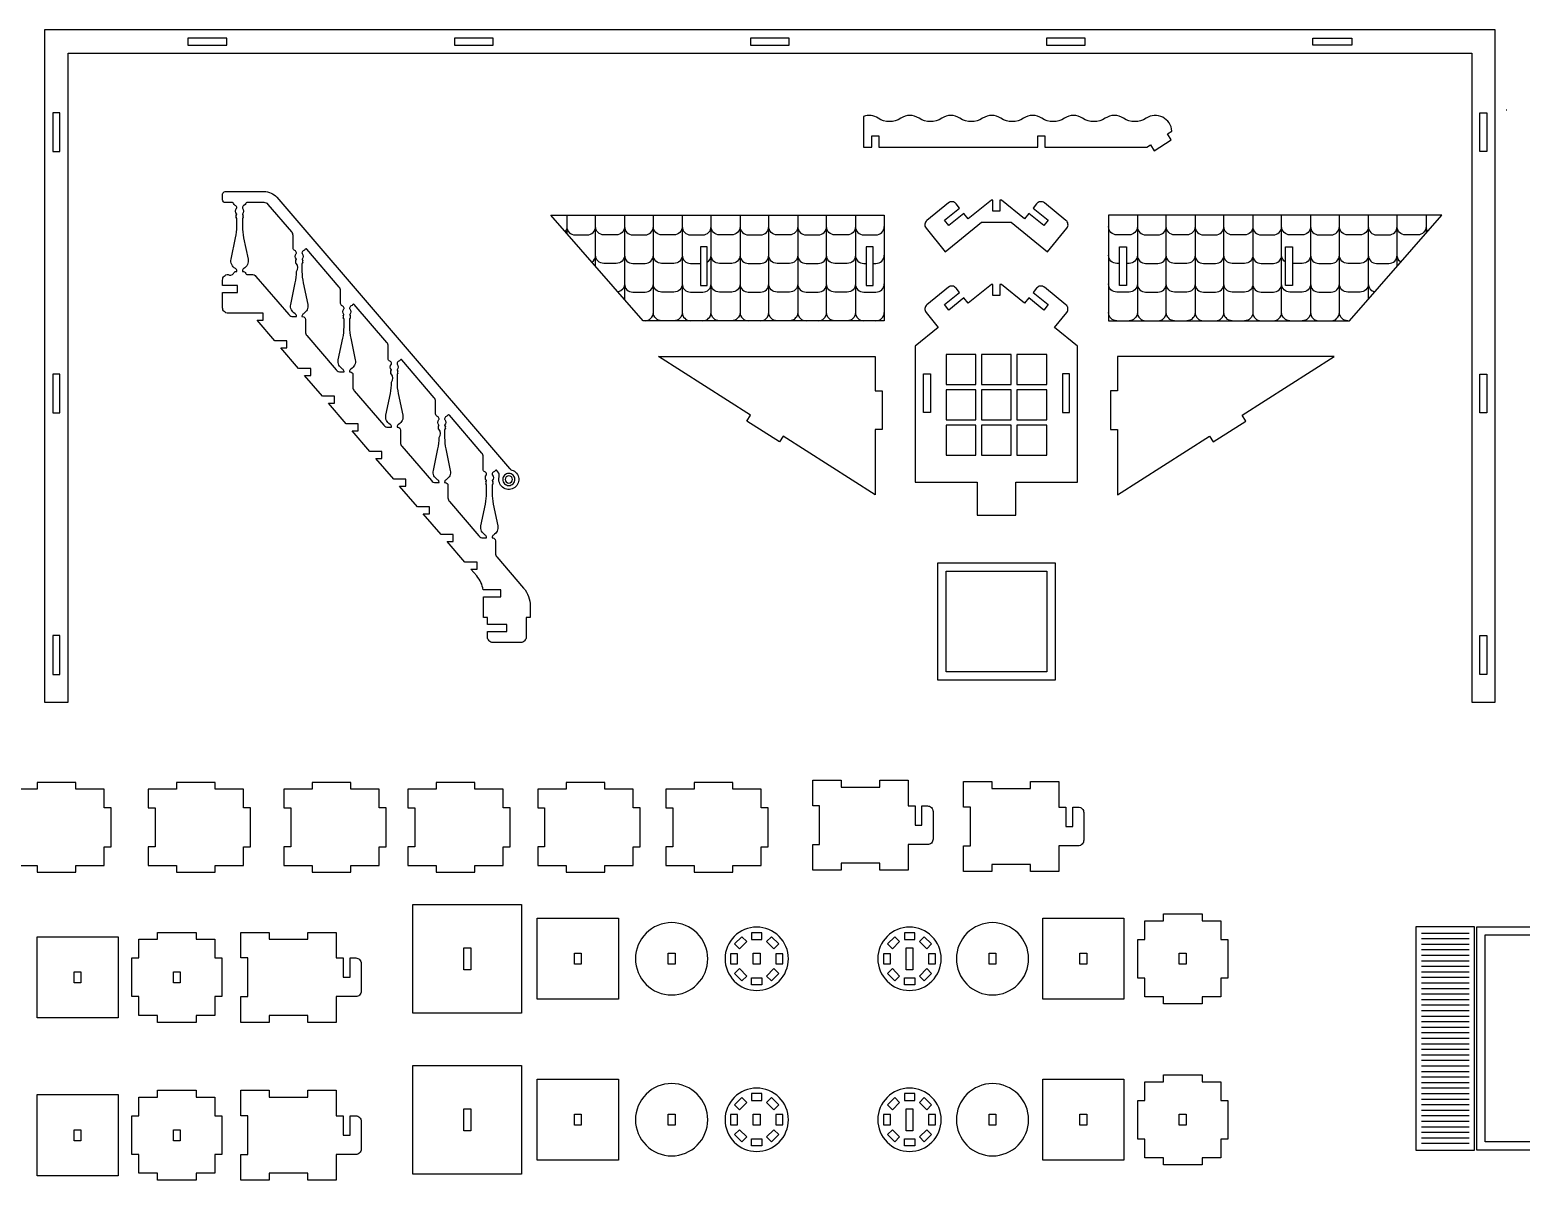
# Model space of a CAD drawing. Extents: x 6592 to 12102, y -827 to 2201.
# Drawn here: x 8024 to 9318, y -819 to 179 of the extents above; entities that cross this region are included whole.
import ezdxf

# ---------------------------------------------------------------- set-up
doc = ezdxf.new("R2010")
doc.units = 0
doc.header["$MEASUREMENT"] = 0
doc.layers.add('LAYER_1', color=18, linetype='CONTINUOUS')

msp = doc.modelspace()

# ---------------------------------------------------------------- linework, layer by layer
at = {"layer": 'LAYER_1'}
for points in [[(9295.7, 178.9), (8036.9, 178.9), (8036.9, -404.3), (8057.3, -404.3), (8057.3, 158.5), (9275.3, 158.5), (9275.3, -404.3), (9295.7, -404.3)], [(8161.4, 165.7), (8195, 165.7), (8195, 171.7), (8161.4, 171.7)], [(8392.7, 165.7), (8426.3, 165.7), (8426.3, 171.7), (8392.7, 171.7)], [(8649.5, 165.7), (8683.1, 165.7), (8683.1, 171.7), (8649.5, 171.7)], [(8906.3, 165.7), (8939.9, 165.7), (8939.9, 171.7), (8906.3, 171.7)], [(9171.2, 165.7), (9137.6, 165.7), (9137.6, 171.7), (9171.2, 171.7)], [(8050.1, 73.3), (8050.1, 106.9), (8044.1, 106.9), (8044.1, 73.3)], [(9282.5, 73.3), (9282.5, 106.9), (9288.5, 106.9), (9288.5, 73.3)], [(8556.5, -73.5), (8476.3, 18.2), (8765.6, 18.2), (8765.6, -73.5)], [(9169.2, -73.5), (9249.5, 18.2), (8960.2, 18.2), (8960.2, -73.5)], [(8612, -9.4), (8606, -9.4), (8606, -43), (8612, -43)], [(8756, -9.4), (8750, -9.4), (8750, -43), (8756, -43)], [(8969.8, -9.4), (8975.8, -9.4), (8975.8, -43), (8969.8, -43)], [(9113.8, -9.4), (9119.8, -9.4), (9119.8, -43), (9113.8, -43)], [(8819.2, -128.7), (8845.1, -128.7), (8845.1, -102.8), (8819.2, -102.8)], [(8849.9, -128.7), (8875.8, -128.7), (8875.8, -102.8), (8849.9, -102.8)], [(8880.6, -128.7), (8906.6, -128.7), (8906.6, -102.8), (8880.6, -102.8)], [(8763.8, -168), (8757.8, -168), (8757.8, -224.5), (8677.9, -173.6), (8674.7, -178.6), (8646.4, -160.6), (8649.6, -155.5), (8569.8, -104.6), (8757.8, -104.6), (8757.8, -134.4), (8763.8, -134.4)], [(8962, -168), (8968, -168), (8968, -224.5), (9047.8, -173.6), (9051, -178.6), (9079.4, -160.6), (9076.1, -155.5), (9156, -104.6), (8968, -104.6), (8968, -134.4), (8962, -134.4)], [(8050.1, -153.5), (8050.1, -119.9), (8044.1, -119.9), (8044.1, -153.5)], [(8799.6, -119.6), (8805.6, -119.6), (8805.6, -153.2), (8799.6, -153.2)], [(8926.2, -119.6), (8920.2, -119.6), (8920.2, -153.2), (8926.2, -153.2)], [(9282.5, -153.5), (9282.5, -119.9), (9288.5, -119.9), (9288.5, -153.5)], [(8819.2, -159.4), (8845.1, -159.4), (8845.1, -133.5), (8819.2, -133.5)], [(8849.9, -159.4), (8875.8, -159.4), (8875.8, -133.5), (8849.9, -133.5)], [(8880.6, -159.4), (8906.6, -159.4), (8906.6, -133.5), (8880.6, -133.5)], [(8819.2, -190.2), (8845.1, -190.2), (8845.1, -164.2), (8819.2, -164.2)], [(8849.9, -190.2), (8875.8, -190.2), (8875.8, -164.2), (8849.9, -164.2)], [(8880.6, -190.2), (8906.6, -190.2), (8906.6, -164.2), (8880.6, -164.2)], [(8812, -283.5), (8913.8, -283.5), (8913.8, -385.2), (8812, -385.2)], [(8819.2, -290.7), (8906.6, -290.7), (8906.6, -378), (8819.2, -378)], [(8050.1, -380.3), (8050.1, -346.7), (8044.1, -346.7), (8044.1, -380.3)], [(9282.5, -380.3), (9282.5, -346.7), (9288.5, -346.7), (9288.5, -380.3)], [(8005.8, -496.2), (8011.8, -496.2), (8011.8, -529.8), (8005.8, -529.8), (8005.8, -546), (8030.4, -546), (8030.4, -552), (8064, -552), (8064, -546), (8088.6, -546), (8088.6, -529.8), (8094.6, -529.8), (8094.6, -496.2), (8088.6, -496.2), (8088.6, -480), (8064, -480), (8064, -474), (8030.4, -474), (8030.4, -480), (8005.8, -480)], [(8126.8, -496.2), (8132.8, -496.2), (8132.8, -529.8), (8126.8, -529.8), (8126.8, -546), (8151.4, -546), (8151.4, -552), (8185, -552), (8185, -546), (8209.6, -546), (8209.6, -529.8), (8215.6, -529.8), (8215.6, -496.2), (8209.6, -496.2), (8209.6, -480), (8185, -480), (8185, -474), (8151.4, -474), (8151.4, -480), (8126.8, -480)], [(8244.5, -496.2), (8250.5, -496.2), (8250.5, -529.8), (8244.5, -529.8), (8244.5, -546), (8269.1, -546), (8269.1, -552), (8302.7, -552), (8302.7, -546), (8327.3, -546), (8327.3, -529.8), (8333.3, -529.8), (8333.3, -496.2), (8327.3, -496.2), (8327.3, -480), (8302.7, -480), (8302.7, -474), (8269.1, -474), (8269.1, -480), (8244.5, -480)], [(8352.2, -496.2), (8358.2, -496.2), (8358.2, -529.8), (8352.2, -529.8), (8352.2, -546), (8376.8, -546), (8376.8, -552), (8410.4, -552), (8410.4, -546), (8435, -546), (8435, -529.8), (8441, -529.8), (8441, -496.2), (8435, -496.2), (8435, -480), (8410.4, -480), (8410.4, -474), (8376.8, -474), (8376.8, -480), (8352.2, -480)], [(8464.9, -496.2), (8470.9, -496.2), (8470.9, -529.8), (8464.9, -529.8), (8464.9, -546), (8489.5, -546), (8489.5, -552), (8523.1, -552), (8523.1, -546), (8547.7, -546), (8547.7, -529.8), (8553.7, -529.8), (8553.7, -496.2), (8547.7, -496.2), (8547.7, -480), (8523.1, -480), (8523.1, -474), (8489.5, -474), (8489.5, -480), (8464.9, -480)], [(8576, -496.2), (8582, -496.2), (8582, -529.8), (8576, -529.8), (8576, -546), (8600.6, -546), (8600.6, -552), (8634.2, -552), (8634.2, -546), (8658.8, -546), (8658.8, -529.8), (8664.8, -529.8), (8664.8, -496.2), (8658.8, -496.2), (8658.8, -480), (8634.2, -480), (8634.2, -474), (8600.6, -474), (8600.6, -480), (8576, -480)], [(8356.5, -674.2), (8356.5, -579.9), (8450.9, -579.9), (8450.9, -674.2)], [(8464.5, -662.2), (8464.5, -591.9), (8534.9, -591.9), (8534.9, -662.2)], [(8903.3, -662.2), (8903.3, -591.9), (8973.6, -591.9), (8973.6, -662.2)], [(9041.4, -594), (9057.6, -594), (9057.6, -610.2), (9063.6, -610.2), (9063.6, -643.8), (9057.6, -643.8), (9057.6, -660.1), (9041.4, -660.1), (9041.4, -666.1), (9007.8, -666.1), (9007.8, -660.1), (8991.6, -660.1), (8991.6, -643.8), (8985.6, -643.8), (8985.6, -610.2), (8991.6, -610.2), (8991.6, -594), (9007.8, -594), (9007.8, -588), (9041.4, -588)], [(8030.4, -678.3), (8030.4, -608), (8100.7, -608), (8100.7, -678.3)], [(8168.5, -610.1), (8184.7, -610.1), (8184.7, -626.3), (8190.7, -626.3), (8190.7, -659.9), (8184.7, -659.9), (8184.7, -676.2), (8168.5, -676.2), (8168.5, -682.2), (8134.9, -682.2), (8134.9, -676.2), (8118.7, -676.2), (8118.7, -659.9), (8112.7, -659.9), (8112.7, -626.3), (8118.7, -626.3), (8118.7, -610.1), (8134.9, -610.1), (8134.9, -604.1), (8168.5, -604.1)], [(8646.3, -612.1), (8639.9, -618.5), (8635.7, -614.2), (8642, -607.9)], [(8650.4, -610.4), (8659.3, -610.4), (8659.3, -604.4), (8650.4, -604.4)], [(8669.8, -618.5), (8663.4, -612.1), (8667.7, -607.9), (8674, -614.2)], [(8778.9, -612.1), (8772.6, -618.5), (8768.3, -614.2), (8774.7, -607.9)], [(8783, -610.4), (8792, -610.4), (8792, -604.4), (8783, -604.4)], [(8802.4, -618.5), (8796.1, -612.1), (8800.3, -607.9), (8806.7, -614.2)], [(9277.8, -599.2), (9226.9, -599.2), (9226.9, -793.1), (9277.8, -793.1)], [(9381.5, -599.2), (9381.5, -793.1), (9279.7, -793.1), (9279.7, -599.2)], [(9286.9, -606.4), (9374.3, -606.4), (9374.3, -785.9), (9286.9, -785.9)], [(8400.7, -636.6), (8400.7, -617.4), (8406.7, -617.4), (8406.7, -636.6)], [(8790.5, -617.4), (8790.5, -636.6), (8784.5, -636.6), (8784.5, -617.4)], [(8496.7, -631.8), (8496.7, -622.2), (8502.7, -622.2), (8502.7, -631.8)], [(8578.1, -631.8), (8578.1, -622.2), (8584.1, -622.2), (8584.1, -631.8)], [(8638.2, -631.5), (8638.2, -622.6), (8632.2, -622.6), (8632.2, -631.5)], [(8651.9, -631.8), (8651.9, -622.2), (8657.9, -622.2), (8657.9, -631.8)], [(8671.5, -622.6), (8671.5, -631.5), (8677.5, -631.5), (8677.5, -622.6)], [(8770.9, -631.5), (8770.9, -622.6), (8764.9, -622.6), (8764.9, -631.5)], [(8804.1, -622.6), (8804.1, -631.5), (8810.1, -631.5), (8810.1, -622.6)], [(8856.5, -631.8), (8856.5, -622.2), (8862.5, -622.2), (8862.5, -631.8)], [(8935.4, -631.8), (8935.4, -622.2), (8941.4, -622.2), (8941.4, -631.8)], [(9021.6, -631.8), (9021.6, -622.2), (9027.6, -622.2), (9027.6, -631.8)], [(8062.5, -647.9), (8062.5, -638.3), (8068.5, -638.3), (8068.5, -647.9)], [(8148.7, -647.9), (8148.7, -638.3), (8154.7, -638.3), (8154.7, -647.9)], [(8646.3, -642), (8639.9, -635.6), (8635.7, -639.9), (8642, -646.2)], [(8650.4, -643.7), (8659.3, -643.7), (8659.3, -649.7), (8650.4, -649.7)], [(8669.8, -635.6), (8663.4, -642), (8667.7, -646.2), (8674, -639.9)], [(8778.9, -642), (8772.6, -635.6), (8768.3, -639.9), (8774.7, -646.2)], [(8783, -643.7), (8792, -643.7), (8792, -649.7), (8783, -649.7)], [(8802.4, -635.6), (8796.1, -642), (8800.3, -646.2), (8806.7, -639.9)], [(8356.5, -813.8), (8356.5, -719.5), (8450.9, -719.5), (8450.9, -813.8)], [(8464.5, -801.8), (8464.5, -731.5), (8534.9, -731.5), (8534.9, -801.8)], [(8903.3, -801.8), (8903.3, -731.5), (8973.6, -731.5), (8973.6, -801.8)], [(9041.4, -733.7), (9057.6, -733.7), (9057.6, -749.9), (9063.6, -749.9), (9063.6, -783.5), (9057.6, -783.5), (9057.6, -799.7), (9041.4, -799.7), (9041.4, -805.7), (9007.8, -805.7), (9007.8, -799.7), (8991.6, -799.7), (8991.6, -783.5), (8985.6, -783.5), (8985.6, -749.9), (8991.6, -749.9), (8991.6, -733.7), (9007.8, -733.7), (9007.8, -727.7), (9041.4, -727.7)], [(8030.4, -815.3), (8030.4, -744.9), (8100.7, -744.9), (8100.7, -815.3)], [(8168.5, -747.1), (8184.7, -747.1), (8184.7, -763.3), (8190.7, -763.3), (8190.7, -796.9), (8184.7, -796.9), (8184.7, -813.1), (8168.5, -813.1), (8168.5, -819.1), (8134.9, -819.1), (8134.9, -813.1), (8118.7, -813.1), (8118.7, -796.9), (8112.7, -796.9), (8112.7, -763.3), (8118.7, -763.3), (8118.7, -747.1), (8134.9, -747.1), (8134.9, -741.1), (8168.5, -741.1)], [(8646.3, -751.7), (8639.9, -758.1), (8635.7, -753.8), (8642, -747.5)], [(8650.4, -750), (8659.3, -750), (8659.3, -744), (8650.4, -744)], [(8669.8, -758.1), (8663.4, -751.7), (8667.7, -747.5), (8674, -753.8)], [(8778.9, -751.7), (8772.6, -758.1), (8768.3, -753.8), (8774.7, -747.5)], [(8783, -750), (8792, -750), (8792, -744), (8783, -744)], [(8802.4, -758.1), (8796.1, -751.7), (8800.3, -747.5), (8806.7, -753.8)], [(8400.7, -776.3), (8400.7, -757.1), (8406.7, -757.1), (8406.7, -776.3)], [(8496.7, -771.5), (8496.7, -761.9), (8502.7, -761.9), (8502.7, -771.5)], [(8578.1, -771.5), (8578.1, -761.9), (8584.1, -761.9), (8584.1, -771.5)], [(8638.2, -771.2), (8638.2, -762.2), (8632.2, -762.2), (8632.2, -771.2)], [(8651.9, -771.5), (8651.9, -761.9), (8657.9, -761.9), (8657.9, -771.5)], [(8671.5, -762.2), (8671.5, -771.2), (8677.5, -771.2), (8677.5, -762.2)], [(8770.9, -771.2), (8770.9, -762.2), (8764.9, -762.2), (8764.9, -771.2)], [(8790.5, -757.1), (8790.5, -776.3), (8784.5, -776.3), (8784.5, -757.1)], [(8804.1, -762.2), (8804.1, -771.2), (8810.1, -771.2), (8810.1, -762.2)], [(8856.5, -771.5), (8856.5, -761.9), (8862.5, -761.9), (8862.5, -771.5)], [(8935.4, -771.5), (8935.4, -761.9), (8941.4, -761.9), (8941.4, -771.5)], [(9021.6, -771.5), (9021.6, -761.9), (9027.6, -761.9), (9027.6, -771.5)], [(8062.5, -784.9), (8062.5, -775.3), (8068.5, -775.3), (8068.5, -784.9)], [(8148.7, -784.9), (8148.7, -775.3), (8154.7, -775.3), (8154.7, -784.9)], [(8646.3, -781.6), (8639.9, -775.3), (8635.7, -779.5), (8642, -785.8)], [(8669.8, -775.3), (8663.4, -781.6), (8667.7, -785.8), (8674, -779.5)], [(8778.9, -781.6), (8772.6, -775.3), (8768.3, -779.5), (8774.7, -785.8)], [(8802.4, -775.3), (8796.1, -781.6), (8800.3, -785.8), (8806.7, -779.5)], [(8650.4, -783.3), (8659.3, -783.3), (8659.3, -789.3), (8650.4, -789.3)], [(8783, -783.3), (8792, -783.3), (8792, -789.3), (8783, -789.3)]]:
    msp.add_lwpolyline(points, close=True, dxfattribs=at)
for points in [[(8898.8, 77.2), (8898.8, 86.8), (8904.8, 86.8), (8904.8, 77.2), (8993.5, 77.2), (8996.6, 79.1), (8999.8, 74), (9014.6, 83.5), (9011.4, 88.6), (9015.1, 91, 0.579603), (8992.8, 102.2, -0.300981), (8973.2, 102.2, 0.300981), (8957.3, 102.2, -0.300981), (8937.7, 102.2, 0.300981), (8921.9, 102.2, -0.300981), (8902.3, 102.2, 0.300981), (8886.4, 102.2, -0.300981), (8866.8, 102.2, 0.300981), (8850.9, 102.2, -0.300981), (8831.3, 102.2, 0.300981), (8815.4, 102.2, -0.300981), (8795.8, 102.2, 0.300981), (8779.9, 102.2, -0.300981), (8760.3, 102.2, 0.236244), (8747.6, 103.7), (8747.6, 77.2), (8754.8, 77.2), (8754.8, 86.8), (8760.8, 86.8), (8760.8, 77.2)], [(8417.8, -313), (8432.8, -313), (8432.8, -307), (8417.5, -307, 0.140614), (8412, -294.9), (8406.9, -289), (8412.2, -289), (8412.2, -283), (8401.7, -283), (8386.3, -265), (8391.6, -265), (8391.6, -259), (8381.1, -259), (8365.6, -241), (8371, -241), (8371, -235), (8360.5, -235), (8345, -217), (8350.3, -217), (8350.3, -211), (8339.9, -211), (8324.4, -193), (8329.7, -193), (8329.7, -187), (8319.2, -187), (8303.8, -169), (8309.1, -169), (8309.1, -163), (8298.6, -163), (8283.2, -145), (8288.5, -145), (8288.5, -139), (8278, -139), (8262.5, -121), (8267.9, -121), (8267.9, -115), (8257.4, -115), (8241.9, -97), (8247.3, -97), (8247.3, -91), (8236.8, -91), (8221.3, -73), (8226.6, -73), (8226.6, -67), (8196.2, -67, -0.414214), (8191.4, -62.2), (8191.4, -49), (8204.4, -49), (8204.4, -43), (8191.4, -43), (8191.4, -38.2, -0.414214), (8196.2, -33.4, 0.352171), (8200.9, -32.6, -0.352171), (8203.2, -30.7), (8203.8, -30.7), (8203.8, -30.3, 0.272519), (8202.5, -28.2, -0.328849), (8198.8, -20.1), (8202.7, -1.5, 0.051698), (8203.8, 8.4), (8203.8, 15.3, 0.366837), (8203.6, 15.5, -0.600564), (8203.3, 16.4, 0.39765), (8203.3, 16.7, -0.39765), (8203.3, 17.4, 0.39765), (8203.3, 17.8, -0.594353), (8203.5, 18.6, 0.584261), (8203.7, 19, -0.375636), (8203.6, 24.1, 0.187098), (8203.8, 24.4, 0.294683), (8202.3, 26.6, -0.244569), (8200.9, 28.3, 0.352171), (8199.9, 29), (8193.8, 29, -0.414214), (8191.4, 31.4), (8191.4, 36.2, -0.414214), (8193.8, 38.6), (8227.4, 38.6, -0.21865), (8238.4, 33.6), (8440.4, -201.6, 0.134714), (8442.5, -203, -0.655406), (8443.9, -218.8, -0.655406), (8431.4, -209, 0.245805), (8430.4, -204.7), (8429.4, -203.5, 0.507332), (8427.9, -203.6, -0.156752), (8426.8, -204.6, 0.294683), (8425.3, -206.7, 0.187098), (8425.4, -207.1, -0.375636), (8425.4, -212.2, 0.584261), (8425.5, -212.5, -0.594353), (8425.8, -213.4, 0.39765), (8425.8, -213.8, -0.39765), (8425.8, -214.5, 0.39765), (8425.8, -214.8, -0.600564), (8425.5, -215.7, 0.366837), (8425.3, -215.9), (8425.3, -222.8, 0.051698), (8426.3, -232.6), (8430.2, -251.3, -0.328849), (8426.5, -259.4, 0.272519), (8425.3, -261.5), (8425.3, -261.9), (8425.8, -261.9, -0.414214), (8428.2, -264.3), (8428.2, -275.2, 0.179323), (8429.4, -278.4), (8452.6, -305.4, -0.179323), (8458.4, -321), (8458.4, -331), (8454.9, -331), (8454.9, -347.8, -0.414214), (8450.1, -352.6), (8426.1, -352.6, -0.414214), (8421.3, -347.8), (8421.3, -343), (8438.1, -343), (8438.1, -337), (8421.3, -337), (8421.3, -331), (8417.8, -331)], [(8211.5, 28.3, -0.251154), (8210, 26.6, 0.294683), (8208.6, 24.4, 0.187098), (8208.7, 24.1, -0.375636), (8208.6, 19, 0.584261), (8208.8, 18.6, -0.594353), (8209.1, 17.8, 0.39765), (8209.1, 17.4, -0.39765), (8209.1, 16.7, 0.39765), (8209.1, 16.4, -0.600564), (8208.8, 15.5, 0.366837), (8208.6, 15.3), (8208.6, 8.4, 0.051698), (8209.6, -1.5), (8213.5, -20.1, -0.328849), (8209.8, -28.2, 0.272519), (8208.6, -30.3), (8208.6, -30.7, -0.352171), (8211.5, -32.6, 0.352171), (8212.4, -33.4), (8216.7, -33.4, -0.21865), (8220.4, -35), (8248.9, -68.2, 0.21865), (8252.5, -69.9), (8255.5, -69.9), (8255.5, -69.5, 0.272519), (8254.3, -67.4, -0.328849), (8250.6, -59.3), (8254.5, -40.6, 0.051698), (8255.5, -30.8, 0.366837), (8255.3, -23.7, -0.600564), (8255, -22.8, 0.39765), (8255, -22.5, -0.39765), (8255, -21.8, 0.39765), (8255, -21.4, -0.594353), (8255.3, -20.5, 0.584261), (8255.5, -20.2, -0.375636), (8255.4, -15.1, 0.187098), (8255.5, -14.7, 0.294683), (8254.1, -12.6, -0.302722), (8252.6, -10.4), (8252.6, 0.5, 0.179323), (8251.4, 3.7), (8231.1, 27.4, 0.21865), (8227.4, 29), (8212.4, 29, 0.352171)], [(8865.9, 31.1), (8865.9, 21.5), (8859.9, 21.5), (8859.9, 31.1), (8858.5, 31.1), (8838.5, 14.9), (8834.7, 19.6), (8821.7, 9), (8817.9, 13.7), (8830.9, 24.2), (8827.9, 28, 0.414214), (8821.2, 28.7), (8802.5, 13.6, 0.414214), (8801.8, 6.8), (8818.4, -13.7), (8850, 11.9), (8875.7, 11.9), (8907.3, -13.7), (8924, 6.8, 0.414214), (8923.2, 13.6), (8904.6, 28.7, 0.414214), (8897.8, 28), (8894.8, 24.2), (8907.9, 13.7), (8904.1, 9), (8891, 19.6), (8887.3, 14.9), (8867.3, 31.1)], [(8296.6, -71.7, -0.600564), (8296.3, -70.8, 0.39765), (8296.3, -70.5, -0.39765), (8296.3, -69.8, 0.39765), (8296.3, -69.4, -0.594353), (8296.6, -68.5, 0.584261), (8296.7, -68.2, -0.375636), (8296.7, -63.1, 0.187098), (8296.8, -62.7, 0.294683), (8295.3, -60.6, -0.302722), (8293.8, -58.4), (8293.8, -47.5, 0.179323), (8292.7, -44.3), (8264.5, -11.5, 0.507332), (8262.9, -11.6, -0.156752), (8261.8, -12.6, 0.294683), (8260.3, -14.7, 0.187098), (8260.5, -15.1, -0.375636), (8260.4, -20.2, 0.584261), (8260.6, -20.5, -0.594353), (8260.8, -21.4, 0.39765), (8260.8, -21.8, -0.39765), (8260.8, -22.5, 0.39765), (8260.8, -22.8, -0.600564), (8260.5, -23.7, 0.366837), (8260.3, -23.9), (8260.3, -30.8, 0.051698), (8261.4, -40.6), (8265.3, -59.3, -0.328849), (8261.6, -67.4, 0.272519), (8260.3, -69.5), (8260.3, -69.9), (8260.9, -69.9, -0.414214), (8263.3, -72.3), (8263.3, -83.2, 0.179323), (8264.5, -86.4), (8290.1, -116.2, 0.21865), (8293.8, -117.9), (8296.8, -117.9), (8296.8, -117.5, 0.272519), (8295.5, -115.4, -0.328849), (8291.8, -107.3), (8295.8, -88.6, 0.051698), (8296.8, -78.8), (8296.8, -71.9, 0.366837)], [(8879.7, -242.3), (8879.7, -213.5), (8933.4, -213.5), (8933.4, -95.6), (8913.4, -79.4), (8924, -66.3, 0.414214), (8923.2, -59.6), (8904.6, -44.5, 0.414214), (8897.8, -45.2), (8894.8, -48.9), (8907.9, -59.5), (8904.1, -64.2), (8891, -53.6), (8887.3, -58.2), (8867.3, -42), (8865.9, -42), (8865.9, -51.6), (8859.9, -51.6), (8859.9, -42), (8858.5, -42), (8838.5, -58.2), (8834.7, -53.6), (8821.7, -64.2), (8817.9, -59.5), (8830.9, -48.9), (8827.9, -45.2, 0.414214), (8821.2, -44.5), (8802.5, -59.6, 0.414214), (8801.8, -66.3), (8812.4, -79.4), (8792.4, -95.6), (8792.4, -213.5), (8846.1, -213.5), (8846.1, -242.3)], [(8337, -136.6, 0.051698), (8338, -126.8, 0.366837), (8337.8, -119.7, -0.600564), (8337.5, -118.8, 0.39765), (8337.5, -118.5, -0.39765), (8337.5, -117.8, 0.39765), (8337.5, -117.4, -0.594353), (8337.8, -116.5, 0.584261), (8337.9, -116.2, -0.375636), (8337.9, -111.1, 0.187098), (8338, -110.7, 0.294683), (8336.5, -108.6, -0.302722), (8335.1, -106.4), (8335.1, -95.5, 0.179323), (8333.9, -92.3), (8305.7, -59.5, 0.507332), (8304.2, -59.6, -0.156752), (8303.1, -60.6, 0.294683), (8301.6, -62.7, 0.187098), (8301.7, -63.1, -0.375636), (8301.7, -68.2, 0.584261), (8301.8, -68.5, -0.594353), (8302.1, -69.4, 0.39765), (8302.1, -69.8, -0.39765), (8302.1, -70.5, 0.39765), (8302.1, -70.8, -0.600564), (8301.8, -71.7, 0.366837), (8301.6, -71.9), (8301.6, -78.8, 0.051698), (8302.6, -88.6), (8306.5, -107.3, -0.328849), (8302.8, -115.4, 0.272519), (8301.6, -117.5), (8301.6, -117.9), (8302.1, -117.9, -0.414214), (8304.5, -120.3), (8304.5, -131.2, 0.179323), (8305.7, -134.4), (8331.4, -164.2, 0.21865), (8335, -165.9), (8338, -165.9), (8338, -165.5, 0.272519), (8336.8, -163.4, -0.328849), (8333.1, -155.3)], [(8379.3, -174.8, 0.366837), (8379.1, -167.7, -0.600564), (8378.8, -166.8, 0.39765), (8378.8, -166.5, -0.39765), (8378.8, -165.8, 0.39765), (8378.8, -165.4, -0.594353), (8379, -164.5, 0.584261), (8379.2, -164.2, -0.375636), (8379.1, -159.1, 0.187098), (8379.3, -158.7, 0.294683), (8377.8, -156.6, -0.302722), (8376.3, -154.4), (8376.3, -143.5, 0.179323), (8375.1, -140.3), (8347, -107.5, 0.507332), (8345.4, -107.6, -0.156752), (8344.3, -108.6, 0.294683), (8342.8, -110.7, 0.187098), (8342.9, -111.1, -0.375636), (8342.9, -116.2, 0.584261), (8343, -116.5, -0.594353), (8343.3, -117.4, 0.39765), (8343.3, -117.8, -0.39765), (8343.3, -118.5, 0.39765), (8343.3, -118.8, -0.600564), (8343, -119.7, 0.366837), (8342.8, -119.9), (8342.8, -126.8, 0.051698), (8343.8, -136.6), (8347.8, -155.3, -0.328849), (8344.1, -163.4, 0.272519), (8342.8, -165.5), (8342.8, -165.9), (8343.4, -165.9, -0.414214), (8345.8, -168.3), (8345.8, -179.2, 0.179323), (8346.9, -182.4), (8372.6, -212.2, 0.21865), (8376.2, -213.9), (8379.3, -213.9), (8379.3, -213.5, 0.272519), (8378, -211.4, -0.328849), (8374.3, -203.3), (8378.2, -184.6, 0.051698)], [(8420.5, -215.9, 0.366837), (8420.3, -215.7, -0.600564), (8420, -214.8, 0.39765), (8420, -214.5, -0.39765), (8420, -213.8, 0.39765), (8420, -213.4, -0.594353), (8420.3, -212.5, 0.584261), (8420.4, -212.2, -0.375636), (8420.4, -207.1, 0.187098), (8420.5, -206.7, 0.294683), (8419, -204.6, -0.302722), (8417.5, -202.4), (8417.5, -191.5, 0.179323), (8416.4, -188.3), (8388.2, -155.5, 0.507332), (8386.6, -155.6, -0.156752), (8385.5, -156.6, 0.294683), (8384.1, -158.7, 0.187098), (8384.2, -159.1, -0.375636), (8384.1, -164.2, 0.584261), (8384.3, -164.5, -0.594353), (8384.6, -165.4, 0.39765), (8384.6, -165.8, -0.39765), (8384.6, -166.5, 0.39765), (8384.6, -166.8, -0.600564), (8384.3, -167.7, 0.366837), (8384.1, -167.9), (8384.1, -174.8, 0.051698), (8385.1, -184.6), (8389, -203.3, -0.328849), (8385.3, -211.4, 0.272519), (8384.1, -213.5), (8384.1, -213.9), (8384.6, -213.9, -0.414214), (8387, -216.3), (8387, -227.2, 0.179323), (8388.2, -230.4), (8413.8, -260.2, 0.21865), (8417.5, -261.9), (8420.5, -261.9), (8420.5, -261.5, 0.272519), (8419.3, -259.4, -0.328849), (8415.6, -251.3), (8419.5, -232.6, 0.051698), (8420.5, -222.8)], [(8439.8, -206, 0.414214), (8434.6, -211.2, 0.414214), (8439.8, -216.4, 0.414214), (8445, -211.2, 0.414214)], [(8439.8, -208.1, 0.414214), (8436.7, -211.2, 0.414214), (8439.8, -214.3, 0.414214), (8442.9, -211.2, 0.414214)], [(8792.3, -494.4), (8792.3, -511.2), (8798.3, -511.2), (8798.3, -494.4), (8803.1, -494.4, -0.414214), (8807.9, -499.2), (8807.9, -523.2, -0.414214), (8803.1, -528), (8786.3, -528), (8786.3, -550.2), (8761.7, -550.2), (8761.7, -544.2), (8728.1, -544.2), (8728.1, -550.2), (8703.5, -550.2), (8703.5, -528), (8709.5, -528), (8709.5, -494.4), (8703.5, -494.4), (8703.5, -472.2), (8728.1, -472.2), (8728.1, -478.2), (8761.7, -478.2), (8761.7, -472.2), (8786.3, -472.2), (8786.3, -494.4)], [(8923.1, -495.4), (8923.1, -512.2), (8929.1, -512.2), (8929.1, -495.4), (8933.9, -495.4, -0.414214), (8938.7, -500.2), (8938.7, -524.2, -0.414214), (8933.9, -529), (8917.1, -529), (8917.1, -551.2), (8892.5, -551.2), (8892.5, -545.2), (8858.9, -545.2), (8858.9, -551.2), (8834.3, -551.2), (8834.3, -529), (8840.3, -529), (8840.3, -495.4), (8834.3, -495.4), (8834.3, -473.2), (8858.9, -473.2), (8858.9, -479.2), (8892.5, -479.2), (8892.5, -473.2), (8917.1, -473.2), (8917.1, -495.4)], [(8296.1, -626.3), (8296.1, -643.1), (8302.1, -643.1), (8302.1, -626.3), (8306.9, -626.3, -0.414214), (8311.7, -631.1), (8311.7, -655.1, -0.414214), (8306.9, -659.9), (8290.1, -659.9), (8290.1, -682.2), (8265.5, -682.2), (8265.5, -676.2), (8231.9, -676.2), (8231.9, -682.2), (8207.3, -682.2), (8207.3, -659.9), (8213.3, -659.9), (8213.3, -626.3), (8207.3, -626.3), (8207.3, -604.1), (8231.9, -604.1), (8231.9, -610.1), (8265.5, -610.1), (8265.5, -604.1), (8290.1, -604.1), (8290.1, -626.3)], [(8581.1, -595.7, 0.414214), (8549.7, -627, 0.414214), (8581.1, -658.4, 0.414214), (8612.4, -627, 0.414214)], [(8654.9, -599.6, 0.414214), (8627.4, -627, 0.414214), (8654.9, -654.5, 0.414214), (8682.4, -627, 0.414214)], [(8787.5, -599.6, 0.414214), (8760, -627, 0.414214), (8787.5, -654.5, 0.414214), (8815, -627, 0.414214)], [(8859.5, -595.7, 0.414214), (8828.2, -627, 0.414214), (8859.5, -658.4, 0.414214), (8890.8, -627, 0.414214)], [(8581.1, -735.3, 0.414214), (8549.7, -766.7, 0.414214), (8581.1, -798, 0.414214), (8612.4, -766.7, 0.414214)], [(8859.5, -735.3, 0.414214), (8828.2, -766.7, 0.414214), (8859.5, -798, 0.414214), (8890.8, -766.7, 0.414214)], [(8296.1, -763.3), (8296.1, -780.1), (8302.1, -780.1), (8302.1, -763.3), (8306.9, -763.3, -0.414214), (8311.7, -768.1), (8311.7, -792.1, -0.414214), (8306.9, -796.9), (8290.1, -796.9), (8290.1, -819.1), (8265.5, -819.1), (8265.5, -813.1), (8231.9, -813.1), (8231.9, -819.1), (8207.3, -819.1), (8207.3, -796.9), (8213.3, -796.9), (8213.3, -763.3), (8207.3, -763.3), (8207.3, -741.1), (8231.9, -741.1), (8231.9, -747.1), (8265.5, -747.1), (8265.5, -741.1), (8290.1, -741.1), (8290.1, -763.3)], [(8654.9, -739.2, 0.414214), (8627.4, -766.7, 0.414214), (8654.9, -794.2, 0.414214), (8682.4, -766.7, 0.414214)], [(8787.5, -739.2, 0.414214), (8760, -766.7, 0.414214), (8787.5, -794.2, 0.414214), (8815, -766.7, 0.414214)]]:
    msp.add_lwpolyline(points, format="xyb", close=True, dxfattribs=at)
for points in [[(9305.3, 109.5), (9305.8, 109.5)], [(8490.1, 18.2), (8490.1, 2.4)], [(8515.1, -26.3), (8515.1, 18.2)], [(8540.2, 18.2), (8540.2, -54.9)], [(9185.6, 18.2), (9185.6, -54.9)], [(9210.6, -26.3), (9210.6, 18.2)], [(9235.7, 18.2), (9235.7, 2.4)], [(9273, -605), (9231.7, -605)], [(9273, -609.8), (9231.7, -609.8)], [(9273, -614.6), (9231.7, -614.6)], [(9273, -619.4), (9231.7, -619.4)], [(9273, -624.2), (9231.7, -624.2)], [(9273, -629), (9231.7, -629)], [(9273, -633.8), (9231.7, -633.8)], [(9273, -638.6), (9231.7, -638.6)], [(9273, -643.4), (9231.7, -643.4)], [(9273, -648.2), (9231.7, -648.2)], [(9273, -653), (9231.7, -653)], [(9273, -657.8), (9231.7, -657.8)], [(9273, -662.6), (9231.7, -662.6)], [(9273, -667.4), (9231.7, -667.4)], [(9273, -672.2), (9231.7, -672.2)], [(9273, -677), (9231.7, -677)], [(9273, -681.8), (9231.7, -681.8)], [(9273, -686.6), (9231.7, -686.6)], [(9273, -691.4), (9231.7, -691.4)], [(9273, -696.2), (9231.7, -696.2)], [(9273, -701), (9231.7, -701)], [(9273, -705.8), (9231.7, -705.8)], [(9273, -710.6), (9231.7, -710.6)], [(9273, -715.4), (9231.7, -715.4)], [(9273, -720.2), (9231.7, -720.2)], [(9273, -725), (9231.7, -725)], [(9273, -729.8), (9231.7, -729.8)], [(9273, -734.6), (9231.7, -734.6)], [(9273, -739.4), (9231.7, -739.4)], [(9273, -744.2), (9231.7, -744.2)], [(9273, -749), (9231.7, -749)], [(9273, -753.8), (9231.7, -753.8)], [(9273, -758.6), (9231.7, -758.6)], [(9273, -763.4), (9231.7, -763.4)], [(9273, -768.2), (9231.7, -768.2)], [(9273, -773), (9231.7, -773)], [(9273, -777.8), (9231.7, -777.8)], [(9273, -782.6), (9231.7, -782.6)], [(9273, -787.4), (9231.7, -787.4)]]:
    msp.add_lwpolyline(points, dxfattribs=at)
for points in [[(8558, -73.5, 0.414214), (8565.2, -66.3), (8565.2, 18.2)], [(8590.3, 18.2), (8590.3, -66.3, -0.414214), (8583.1, -73.5)], [(8622.5, -73.5, -0.414214), (8615.3, -66.3), (8615.3, 18.2)], [(8640.4, 18.2), (8640.4, -66.3, -0.414214), (8633.2, -73.5)], [(8658.2, -73.5, 0.414214), (8665.4, -66.3), (8665.4, 18.2)], [(8690.5, 18.2), (8690.5, -66.3, -0.414214), (8683.3, -73.5)], [(8708.3, -73.5, 0.414214), (8715.5, -66.3), (8715.5, 18.2)], [(8740.6, 18.2), (8740.6, -66.3, 0.414214), (8747.8, -73.5)], [(8985.2, 18.2), (8985.2, -66.3, -0.414214), (8978, -73.5)], [(9003.1, -73.5, 0.414214), (9010.3, -66.3), (9010.3, 18.2)], [(9035.3, 18.2), (9035.3, -66.3, -0.414214), (9028.1, -73.5)], [(9067.5, -73.5, -0.414214), (9060.3, -66.3), (9060.3, 18.2)], [(9085.4, 18.2), (9085.4, -66.3, 0.414214), (9092.6, -73.5)], [(9117.6, -73.5, -0.414214), (9110.4, -66.3), (9110.4, 18.2)], [(9135.5, 18.2), (9135.5, -66.3, 0.414214), (9142.7, -73.5)], [(9167.7, -73.5, -0.414214), (9160.5, -66.3), (9160.5, 18.2)], [(8490.1, 8.2, -0.159509), (8488.7, 3.9)], [(8490.1, 8.2, 0.414214), (8497.3, 1), (8507.9, 1, 0.414214), (8515.1, 8.2)], [(8540.2, 8.2, -0.414214), (8533, 1), (8522.3, 1, -0.414214), (8515.1, 8.2)], [(8540.2, 8.2, 0.414214), (8547.4, 1), (8558, 1, 0.414214), (8565.2, 8.2)], [(8590.3, 8.2, -0.414214), (8583.1, 1), (8572.4, 1, -0.414214), (8565.2, 8.2)], [(8590.3, 8.2, 0.414214), (8597.5, 1), (8608.1, 1, 0.414214), (8615.3, 8.2)], [(8640.4, 8.2, -0.414214), (8633.2, 1), (8622.5, 1, -0.414214), (8615.3, 8.2)], [(8640.4, 8.2, 0.414214), (8647.6, 1), (8658.2, 1, 0.414214), (8665.4, 8.2)], [(8690.5, 8.2, -0.414214), (8683.3, 1), (8672.6, 1, -0.414214), (8665.4, 8.2)], [(8690.5, 8.2, 0.414214), (8697.7, 1), (8708.3, 1, 0.414214), (8715.5, 8.2)], [(8740.6, 8.2, -0.414214), (8733.4, 1), (8722.7, 1, -0.414214), (8715.5, 8.2)], [(8740.6, 8.2, 0.414214), (8747.8, 1), (8758.4, 1, 0.414214), (8765.6, 8.2)], [(8985.2, 8.2, -0.414214), (8978, 1), (8967.4, 1, -0.414214), (8960.2, 8.2)], [(8985.2, 8.2, 0.414214), (8992.4, 1), (9003.1, 1, 0.414214), (9010.3, 8.2)], [(9035.3, 8.2, -0.414214), (9028.1, 1), (9017.5, 1, -0.414214), (9010.3, 8.2)], [(9035.3, 8.2, 0.414214), (9042.5, 1), (9053.1, 1, 0.414214), (9060.3, 8.2)], [(9085.4, 8.2, -0.414214), (9078.2, 1), (9067.5, 1, -0.414214), (9060.3, 8.2)], [(9085.4, 8.2, 0.414214), (9092.6, 1), (9103.2, 1, 0.414214), (9110.4, 8.2)], [(9135.5, 8.2, -0.414214), (9128.3, 1), (9117.6, 1, -0.414214), (9110.4, 8.2)], [(9135.5, 8.2, 0.414214), (9142.7, 1), (9153.3, 1, 0.414214), (9160.5, 8.2)], [(9185.6, 8.2, -0.414214), (9178.4, 1), (9167.7, 1, -0.414214), (9160.5, 8.2)], [(9185.6, 8.2, 0.414214), (9192.8, 1), (9203.4, 1, 0.414214), (9210.6, 8.2)], [(9235.7, 8.2, -0.414214), (9228.5, 1), (9217.8, 1, -0.414214), (9210.6, 8.2)], [(9235.7, 8.2, 0.159509), (9237.1, 3.9)], [(8511.9, -22.6, 0.249891), (8515.1, -16.6)], [(8540.2, -16.6, -0.414214), (8533, -23.8), (8522.3, -23.8, -0.414214), (8515.1, -16.6)], [(8540.2, -16.6, 0.414214), (8547.4, -23.8), (8558, -23.8, 0.414214), (8565.2, -16.6)], [(8590.3, -16.6, -0.414214), (8583.1, -23.8), (8572.4, -23.8, -0.414214), (8565.2, -16.6)], [(8590.3, -16.6, 0.414214), (8597.5, -23.8), (8606, -23.8)], [(8612, -22.7, 0.255564), (8615.3, -16.6)], [(8640.4, -16.6, -0.414214), (8633.2, -23.8), (8622.5, -23.8, -0.414214), (8615.3, -16.6)], [(8640.4, -16.6, 0.414214), (8647.6, -23.8), (8658.2, -23.8, 0.414214), (8665.4, -16.6)], [(8690.5, -16.6, -0.414214), (8683.3, -23.8), (8672.6, -23.8, -0.414214), (8665.4, -16.6)], [(8690.5, -16.6, 0.414214), (8697.7, -23.8), (8708.3, -23.8, 0.414214), (8715.5, -16.6)], [(8740.6, -16.6, -0.414214), (8733.4, -23.8), (8722.7, -23.8, -0.414214), (8715.5, -16.6)], [(8740.6, -16.6, 0.414214), (8747.8, -23.8), (8750, -23.8)], [(8756, -23.8), (8758.4, -23.8, 0.414214), (8765.6, -16.6)], [(8969.8, -23.8), (8967.4, -23.8, -0.414214), (8960.2, -16.6)], [(8985.2, -16.6, -0.414214), (8978, -23.8), (8975.8, -23.8)], [(8985.2, -16.6, 0.414214), (8992.4, -23.8), (9003.1, -23.8, 0.414214), (9010.3, -16.6)], [(9035.3, -16.6, -0.414214), (9028.1, -23.8), (9017.5, -23.8, -0.414214), (9010.3, -16.6)], [(9035.3, -16.6, 0.414214), (9042.5, -23.8), (9053.1, -23.8, 0.414214), (9060.3, -16.6)], [(9085.4, -16.6, -0.414214), (9078.2, -23.8), (9067.5, -23.8, -0.414214), (9060.3, -16.6)], [(9085.4, -16.6, 0.414214), (9092.6, -23.8), (9103.2, -23.8, 0.414214), (9110.4, -16.6)], [(9113.8, -22.7, -0.255564), (9110.4, -16.6)], [(9135.5, -16.6, -0.414214), (9128.3, -23.8), (9119.8, -23.8)], [(9135.5, -16.6, 0.414214), (9142.7, -23.8), (9153.3, -23.8, 0.414214), (9160.5, -16.6)], [(9185.6, -16.6, -0.414214), (9178.4, -23.8), (9167.7, -23.8, -0.414214), (9160.5, -16.6)], [(9185.6, -16.6, 0.414214), (9192.8, -23.8), (9203.4, -23.8, 0.414214), (9210.6, -16.6)], [(9213.8, -22.6, -0.249891), (9210.6, -16.6)], [(8540.2, -41.5, -0.349089), (8534.6, -48.5)], [(8540.2, -41.5, 0.414214), (8547.4, -48.7), (8558, -48.7, 0.414214), (8565.2, -41.5)], [(8590.3, -41.5, -0.414214), (8583.1, -48.7), (8572.4, -48.7, -0.414214), (8565.2, -41.5)], [(8590.3, -41.5, 0.414214), (8597.5, -48.7), (8608.1, -48.7, 0.414214), (8615.3, -41.5)], [(8640.4, -41.5, -0.414214), (8633.2, -48.7), (8622.5, -48.7, -0.414214), (8615.3, -41.5)], [(8640.4, -41.5, 0.414214), (8647.6, -48.7), (8658.2, -48.7, 0.414214), (8665.4, -41.5)], [(8690.5, -41.5, -0.414214), (8683.3, -48.7), (8672.6, -48.7, -0.414214), (8665.4, -41.5)], [(8690.5, -41.5, 0.414214), (8697.7, -48.7), (8708.3, -48.7, 0.414214), (8715.5, -41.5)], [(8740.6, -41.5, -0.414214), (8733.4, -48.7), (8722.7, -48.7, -0.414214), (8715.5, -41.5)], [(8740.6, -41.5, 0.414214), (8747.8, -48.7), (8758.4, -48.7, 0.414214), (8765.6, -41.5)], [(8985.2, -41.5, -0.414214), (8978, -48.7), (8967.4, -48.7, -0.414214), (8960.2, -41.5)], [(8985.2, -41.5, 0.414214), (8992.4, -48.7), (9003.1, -48.7, 0.414214), (9010.3, -41.5)], [(9035.3, -41.5, -0.414214), (9028.1, -48.7), (9017.5, -48.7, -0.414214), (9010.3, -41.5)], [(9035.3, -41.5, 0.414214), (9042.5, -48.7), (9053.1, -48.7, 0.414214), (9060.3, -41.5)], [(9085.4, -41.5, -0.414214), (9078.2, -48.7), (9067.5, -48.7, -0.414214), (9060.3, -41.5)], [(9085.4, -41.5, 0.414214), (9092.6, -48.7), (9103.2, -48.7, 0.414214), (9110.4, -41.5)], [(9135.5, -41.5, -0.414214), (9128.3, -48.7), (9117.6, -48.7, -0.414214), (9110.4, -41.5)], [(9135.5, -41.5, 0.414214), (9142.7, -48.7), (9153.3, -48.7, 0.414214), (9160.5, -41.5)], [(9185.6, -41.5, -0.414214), (9178.4, -48.7), (9167.7, -48.7, -0.414214), (9160.5, -41.5)], [(9185.6, -41.5, 0.349089), (9191.2, -48.5)], [(8572.4, -73.5, -0.414214), (8565.2, -66.3)], [(8590.3, -66.3, 0.414214), (8597.5, -73.5)], [(8608.1, -73.5, 0.414214), (8615.3, -66.3)], [(8640.4, -66.3, 0.414214), (8647.6, -73.5)], [(8672.6, -73.5, -0.414214), (8665.4, -66.3)], [(8690.5, -66.3, 0.414214), (8697.7, -73.5)], [(8722.7, -73.5, -0.414214), (8715.5, -66.3)], [(8740.6, -66.3, -0.414214), (8733.4, -73.5)], [(8758.4, -73.5, 0.414214), (8765.6, -66.3)], [(8967.4, -73.5, -0.414214), (8960.2, -66.3)], [(8985.2, -66.3, 0.414214), (8992.4, -73.5)], [(9017.5, -73.5, -0.414214), (9010.3, -66.3)], [(9035.3, -66.3, 0.414214), (9042.5, -73.5)], [(9053.1, -73.5, 0.414214), (9060.3, -66.3)], [(9085.4, -66.3, -0.414214), (9078.2, -73.5)], [(9103.2, -73.5, 0.414214), (9110.4, -66.3)], [(9135.5, -66.3, -0.414214), (9128.3, -73.5)], [(9153.3, -73.5, 0.414214), (9160.5, -66.3)]]:
    msp.add_lwpolyline(points, format="xyb", dxfattribs=at)

doc.saveas('drawing.dxf')
